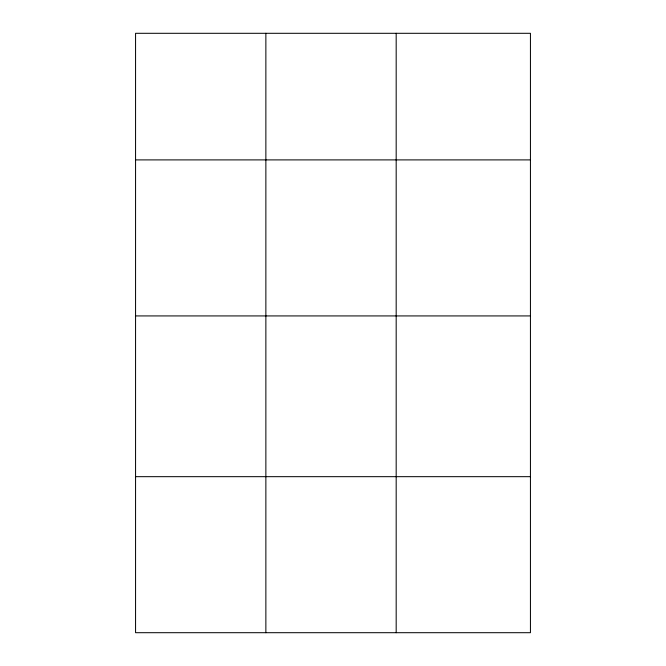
<?xml version="1.0" encoding="UTF-8"?>
<svg xmlns="http://www.w3.org/2000/svg" width="666" height="666" viewBox="0 0 666 666"><rect width="100%" height="100%" fill="white"/><g stroke="black" fill="none" stroke-linecap="round" stroke-linejoin="round"><path stroke-width="1" d="M530.436 315.925L530.436 33.3L135.564 33.3L135.564 632.7L530.436 632.7L530.436 315.925L135.564 315.925M135.564 159.898L530.436 159.898M135.564 476.673L530.436 476.673M396.178 33.3L396.178 632.7M265.867 33.3L265.867 632.7"/></g></svg>
